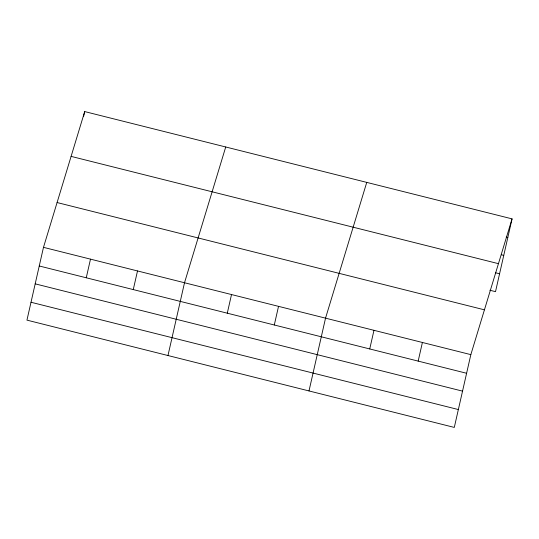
<?xml version="1.0" encoding="UTF-8"?>
<svg xmlns="http://www.w3.org/2000/svg" width="539" height="539" viewBox="0 0 539 539"><rect width="100%" height="100%" fill="white"/><g stroke="black" fill="none" stroke-linecap="round" stroke-linejoin="round"><path stroke-width="0.81" d="M43.484 247.34L26.95 320.132L454.296 427.42L470.837 354.635L512.05 218.868L84.704 111.58L43.484 247.34L470.837 354.635M83.599 116.444L84.704 111.58M86.26 277.78L90.498 259.144M133.268 289.584L137.506 270.949M167.973 355.538L184.513 282.746L225.726 146.985M227.283 313.186L231.521 294.55M274.297 324.99L278.528 306.354M309.002 390.943L325.536 318.151L366.749 182.391M369.734 348.949L373.972 330.313M418.17 361.11L422.401 342.474M512.05 218.868L495.516 291.66L489.863 290.238M506.202 237.099L507.819 237.51M501.337 254.772L503.756 255.378M71.101 156.384L498.447 263.672M495.536 272.774L499.572 273.785M57.087 202.543L484.44 309.831M39.253 265.983L466.599 373.271M35.19 283.851L462.543 391.139M31.013 302.258L458.359 409.552"/></g></svg>
